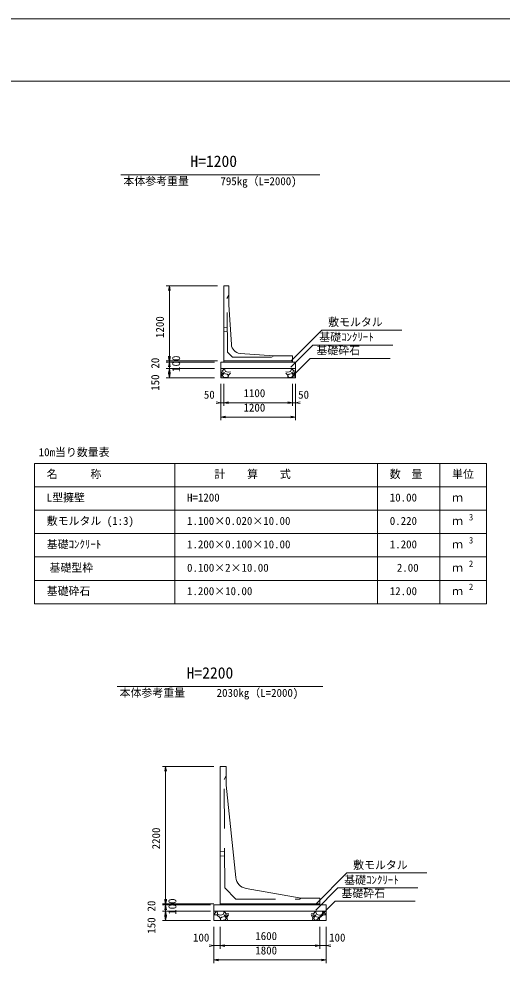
# Model space of a CAD drawing. Units: millimetres, scale not verified, with parts at other scales. Extents: x 0 to 84100, y 0 to 59400.
# Drawn here: x 49799 to 65298, y 29138 to 59400 of the extents above; entities that cross this region are included whole.
import ezdxf
from ezdxf.enums import TextEntityAlignment as Align

# ---------------------------------------------------------------- set-up
doc = ezdxf.new("R2010")
doc.units = ezdxf.units.MM
doc.header["$LTSCALE"] = 100
doc.linetypes.add('USER1', pattern=[19.05, 12.7, -6.35])
for name, color, linetype, lineweight in [('D-MTR-FRAM（材料表図枠）', 2, 'Continuous', 18), ('D-STR-DIM（寸法）', 7, 'Continuous', 18), ('D-STR-HTXT（旗揚げ）', 7, 'Continuous', 18), ('D-STR-STRn（構造物）', 7, 'Continuous', 18), ('D-STR（構造物外形線）', 1, 'Continuous', 18), ('D-TTL(外枠）', 2, 'Continuous', 18), ('DEFPOINTS_2', 8, 'Continuous', 18)]:
    doc.layers.add(name, color=color, linetype=linetype, lineweight=lineweight)
for name, color, linetype in [('D-MTR-TXT(文字列）', 7, 'Continuous'), ('D-MTR（材料表タイトル）', 7, 'Continuous'), ('D-STR-TXT（文字）', 7, 'Continuous'), ('D-TTL-TXT（文字）', 7, 'Continuous')]:
    doc.layers.add(name, color=color, linetype=linetype)
doc.styles.add('ＭＳ ゴシック', font='')
doc.styles.get('ＭＳ ゴシック').set_extended_font_data('MS Gothic')

msp = doc.modelspace()

# ---------------------------------------------------------------- linework, layer by layer
at = {"layer": 'D-MTR-FRAM（材料表図枠）'}
for p, q in [((50300, 45154.4), (64800, 45154.4)), ((50300, 40654.4), (50300, 45154.4)), ((54800, 40654.4), (54800, 45154.4)), ((61300, 40654.4), (61300, 45154.4)), ((63300, 41954.4), (63300, 45154.4)), ((63300, 40654.4), (63300, 45154.4)), ((64800, 40654.4), (64800, 45154.4)), ((50300, 44404.4), (64800, 44404.4)), ((50300, 43654.4), (64800, 43654.4)), ((50300, 42904.4), (64800, 42904.4)), ((50300, 42154.4), (64800, 42154.4)), ((50300, 41404.4), (64800, 41404.4)), ((50300, 40654.4), (64800, 40654.4))]:
    msp.add_line(p, q, dxfattribs=at)
at = {"layer": 'D-STR-DIM（寸法）'}
for p, q in [((56171.4, 50840), (54526.4, 50840)), ((54601.4, 50690), (54626.4, 50840)), ((54626.4, 50840), (54651.4, 50690)), ((54626.4, 50840), (54626.4, 50820)), ((54626.4, 50820), (54626.4, 48460)), ((56171.4, 48440), (54526.4, 48440)), ((56171.4, 48440), (54526.4, 48440)), ((54626.4, 48440), (54601.4, 48590)), ((54626.4, 48440), (54601.4, 48590)), ((54626.4, 48400), (54601.4, 48550)), ((54651.4, 48590), (54626.4, 48440)), ((54651.4, 48590), (54626.4, 48440)), ((54651.4, 48550), (54626.4, 48400)), ((54626.4, 48460), (54626.4, 48480)), ((54626.4, 48440), (54626.4, 48460)), ((54626.4, 48440), (54626.4, 48460)), ((54626.4, 48420), (54626.4, 48440)), ((54626.4, 48440), (54626.4, 48400)), ((54626.4, 48400), (54626.4, 48420)), ((56071.4, 48400), (54526.4, 48400)), ((56071.4, 48400), (54526.4, 48400)), ((56071.4, 48200), (54526.4, 48200)), ((56071.4, 48200), (54526.4, 48200)), ((54601.4, 48250), (54626.4, 48400)), ((54601.4, 48050), (54626.4, 48200)), ((54601.4, 48050), (54626.4, 48200)), ((54626.4, 48400), (54626.4, 48200)), ((54626.4, 48400), (54651.4, 48250)), ((54626.4, 48400), (54626.4, 48380)), ((54626.4, 48380), (54626.4, 48360)), ((54626.4, 48200), (54651.4, 48050)), ((54626.4, 48200), (54626.4, 48180)), ((54626.4, 48200), (54651.4, 48050)), ((54626.4, 48200), (54626.4, 48180)), ((54626.4, 48180), (54626.4, 47920)), ((54626.4, 48180), (54626.4, 48160)), ((56071.4, 47900), (54526.4, 47900)), ((54626.4, 47900), (54601.4, 48050)), ((54651.4, 48050), (54626.4, 47900)), ((54626.4, 47900), (54626.4, 47920)), ((56271.4, 47700), (56271.4, 46999.7)), ((56271.4, 47700), (56271.4, 46537.1)), ((56371.4, 47700), (56371.4, 46999.7)), ((56371.4, 47700), (56371.4, 46999.7)), ((58571.4, 47700), (58571.4, 46999.7)), ((58571.4, 47700), (58571.4, 46999.7)), ((58671.4, 47700), (58671.4, 46999.7)), ((58671.4, 47700), (58671.4, 46537.1)), ((56121.4, 47124.7), (56271.4, 47099.7)), ((56271.4, 47099.7), (56121.4, 47074.7)), ((56251.4, 47099.7), (56231.4, 47099.7)), ((56271.4, 47099.7), (56251.4, 47099.7)), ((56371.4, 47099.7), (56271.4, 47099.7)), ((56371.4, 47099.7), (56521.4, 47124.7)), ((56371.4, 47099.7), (56521.4, 47124.7)), ((56521.4, 47074.7), (56371.4, 47099.7)), ((56371.4, 47099.7), (56391.4, 47099.7)), ((56521.4, 47074.7), (56371.4, 47099.7)), ((56371.4, 47099.7), (56391.4, 47099.7)), ((56391.4, 47099.7), (56411.4, 47099.7)), ((56391.4, 47099.7), (58551.4, 47099.7)), ((58421.4, 47124.7), (58571.4, 47099.7)), ((58421.4, 47124.7), (58571.4, 47099.7)), ((58571.4, 47099.7), (58421.4, 47074.7)), ((58571.4, 47099.7), (58421.4, 47074.7)), ((58551.4, 47099.7), (58531.4, 47099.7)), ((58571.4, 47099.7), (58551.4, 47099.7)), ((58571.4, 47099.7), (58551.4, 47099.7)), ((58571.4, 47099.7), (58671.4, 47099.7)), ((58671.4, 47099.7), (58821.4, 47124.7)), ((58821.4, 47074.7), (58671.4, 47099.7)), ((58671.4, 47099.7), (58691.4, 47099.7)), ((58691.4, 47099.7), (58711.4, 47099.7)), ((56271.4, 46637.1), (56421.4, 46662.1)), ((56421.4, 46612.1), (56271.4, 46637.1)), ((56271.4, 46637.1), (56291.4, 46637.1)), ((58651.4, 46637.1), (56291.4, 46637.1)), ((58521.4, 46662.1), (58671.4, 46637.1)), ((58671.4, 46637.1), (58521.4, 46612.1)), ((58671.4, 46637.1), (58651.4, 46637.1)), ((56049.8, 35440.6), (54404.8, 35440.6)), ((54479.8, 35290.6), (54504.8, 35440.6)), ((54504.8, 35440.6), (54529.8, 35290.6)), ((54504.8, 35440.6), (54504.8, 35420.6)), ((54504.8, 35420.6), (54504.8, 31060.6)), ((54504.8, 31040.6), (54479.8, 31190.6)), ((54504.8, 31040.6), (54479.8, 31190.6)), ((54529.8, 31190.6), (54504.8, 31040.6)), ((54529.8, 31190.6), (54504.8, 31040.6)), ((56049.8, 31040.6), (54404.8, 31040.6)), ((56049.8, 31040.6), (54404.8, 31040.6)), ((55949.8, 31000.6), (54404.8, 31000.6)), ((55949.8, 31000.6), (54404.8, 31000.6)), ((54504.8, 31000.6), (54479.8, 31150.6)), ((54479.8, 30850.6), (54504.8, 31000.6)), ((54529.8, 31150.6), (54504.8, 31000.6)), ((54504.8, 31060.6), (54504.8, 31080.6)), ((54504.8, 31040.6), (54504.8, 31060.6)), ((54504.8, 31040.6), (54504.8, 31060.6)), ((54504.8, 31020.6), (54504.8, 31040.6)), ((54504.8, 31040.6), (54504.8, 31000.6)), ((54504.8, 31000.6), (54504.8, 31020.6)), ((54504.8, 31000.6), (54504.8, 30800.6)), ((54504.8, 31000.6), (54529.8, 30850.6)), ((54504.8, 31000.6), (54504.8, 30980.6)), ((54504.8, 30980.6), (54504.8, 30960.6)), ((55949.8, 30800.6), (54404.8, 30800.6)), ((55949.8, 30800.6), (54404.8, 30800.6)), ((54479.8, 30650.6), (54504.8, 30800.6)), ((54479.8, 30650.6), (54504.8, 30800.6)), ((54504.8, 30500.6), (54479.8, 30650.6)), ((54504.8, 30800.6), (54529.8, 30650.6)), ((54504.8, 30800.6), (54504.8, 30780.6)), ((54504.8, 30800.6), (54529.8, 30650.6)), ((54504.8, 30800.6), (54504.8, 30780.6)), ((54504.8, 30780.6), (54504.8, 30520.6)), ((54504.8, 30780.6), (54504.8, 30760.6)), ((54529.8, 30650.6), (54504.8, 30500.6)), ((55949.8, 30500.6), (54404.8, 30500.6)), ((54504.8, 30500.6), (54504.8, 30520.6)), ((56049.8, 30300.6), (56049.8, 29600.3)), ((56049.8, 30300.6), (56049.8, 29137.6)), ((56249.8, 30300.6), (56249.8, 29600.3)), ((56249.8, 30300.6), (56249.8, 29600.3)), ((59449.8, 30300.6), (59449.8, 29600.3)), ((59449.8, 30300.6), (59449.8, 29600.3)), ((59649.8, 30300.6), (59649.8, 29600.3)), ((59649.8, 30300.6), (59649.8, 29137.6)), ((55899.8, 29725.3), (56049.8, 29700.3)), ((56049.8, 29700.3), (55899.8, 29675.3)), ((56029.8, 29700.3), (56009.8, 29700.3)), ((56049.8, 29700.3), (56029.8, 29700.3)), ((56249.8, 29700.3), (56049.8, 29700.3)), ((56249.8, 29700.3), (56399.8, 29725.3)), ((56249.8, 29700.3), (56399.8, 29725.3)), ((56399.8, 29675.3), (56249.8, 29700.3)), ((56249.8, 29700.3), (56269.8, 29700.3)), ((56399.8, 29675.3), (56249.8, 29700.3)), ((56249.8, 29700.3), (56269.8, 29700.3)), ((56269.8, 29700.3), (56289.8, 29700.3)), ((56269.8, 29700.3), (59429.8, 29700.3)), ((59299.8, 29725.3), (59449.8, 29700.3)), ((59299.8, 29725.3), (59449.8, 29700.3)), ((59449.8, 29700.3), (59299.8, 29675.3)), ((59449.8, 29700.3), (59299.8, 29675.3)), ((59429.8, 29700.3), (59409.8, 29700.3)), ((59449.8, 29700.3), (59429.8, 29700.3)), ((59449.8, 29700.3), (59429.8, 29700.3)), ((59449.8, 29700.3), (59649.8, 29700.3)), ((59649.8, 29700.3), (59799.8, 29725.3)), ((59799.8, 29675.3), (59649.8, 29700.3)), ((59649.8, 29700.3), (59669.8, 29700.3)), ((59669.8, 29700.3), (59689.8, 29700.3)), ((56049.8, 29237.6), (56199.8, 29262.6)), ((56199.8, 29212.6), (56049.8, 29237.6)), ((56049.8, 29237.6), (56069.8, 29237.6)), ((59629.8, 29237.6), (56069.8, 29237.6)), ((59499.8, 29262.6), (59649.8, 29237.6)), ((59649.8, 29237.6), (59499.8, 29212.6)), ((59649.8, 29237.6), (59629.8, 29237.6))]:
    msp.add_line(p, q, dxfattribs=at)
at = {"layer": 'D-STR-HTXT（旗揚げ）'}
for p, q in [((53068.5, 54400), (59446.9, 54400)), ((58526, 48425.3), (59517.7, 49426.6)), ((62077.5, 49426.6), (59517.7, 49426.6)), ((58526, 48234.8), (59232, 48947.6)), ((61791.8, 48947.6), (59232, 48947.6)), ((58555.2, 47926.5), (59143.2, 48520.2)), ((61703, 48520.2), (59143.2, 48520.2)), ((52946.9, 38000.6), (59552.7, 38000.6)), ((59327.2, 31025.9), (60318.9, 32027.1)), ((62878.7, 32027.1), (60318.9, 32027.1)), ((59327.2, 30835.4), (60033.2, 31548.2)), ((62593, 31548.2), (60033.2, 31548.2)), ((59356.5, 30527.1), (59944.4, 31120.7)), ((62504.2, 31120.7), (59944.4, 31120.7))]:
    msp.add_line(p, q, dxfattribs=at)
at = {"layer": 'D-STR-STRn（構造物）'}
for p, q in [((56371.4, 48440), (56371.4, 48400)), ((58571.4, 48440), (58571.4, 48400)), ((56271.4, 48400), (58671.4, 48400)), ((56271.4, 47900), (56271.4, 48400)), ((56271.4, 48200), (58671.4, 48200)), ((56328.2, 48119.7), (56271.4, 48114.7)), ((56374, 48168.6), (56329, 48118.6)), ((56368.5, 48194.3), (56345.8, 48200)), ((56373.8, 48169.1), (56368.8, 48194.1)), ((56398.6, 48169.1), (56428.6, 48099.1)), ((56404, 48169.2), (56417.2, 48200)), ((58544.3, 48169.1), (58514.3, 48099.1)), ((58538.8, 48169.2), (58525.6, 48200)), ((58568.9, 48168.6), (58613.9, 48118.6)), ((58569.1, 48169.1), (58574.1, 48194.1)), ((58574.4, 48194.3), (58597.1, 48200)), ((58614.7, 48119.7), (58671.4, 48114.7)), ((58671.4, 47900), (58671.4, 48400)), ((56309.1, 47989.2), (56271.4, 48050.8)), ((56271.4, 47900), (58671.4, 47900)), ((56280.2, 47900), (56308.8, 47989.3)), ((56338.6, 48088.6), (56303.6, 48073.6)), ((56303.7, 48074.1), (56323.7, 48024.1)), ((56323.2, 48024.2), (56398.2, 48069.2)), ((56323.6, 47979.1), (56363.6, 47919.1)), ((56373.7, 48029.2), (56323.7, 47979.2)), ((56398.8, 48069.1), (56338.8, 48089.1)), ((56363.9, 47918.9), (56488.9, 47903.9)), ((56474.4, 48014.5), (56374.4, 48029.5)), ((56428.3, 48098.6), (56513.3, 48073.6)), ((56514.4, 47978.4), (56474.4, 48013.4)), ((56488.2, 47903.9), (56513.2, 47948.9)), ((56513.7, 47949.1), (56513.7, 47979.1)), ((56514.2, 48073.6), (56581.1, 48093.3)), ((56518.8, 47984), (56514.8, 47900)), ((56581.1, 48040.7), (56519.1, 47984.1)), ((58428.7, 48073.6), (58361.7, 48093.3)), ((58361.7, 48040.7), (58423.7, 47984.1)), ((58424.1, 47984), (58428.1, 47900)), ((58428.5, 47978.4), (58468.5, 48013.4)), ((58429.1, 47949.1), (58429.1, 47979.1)), ((58514.6, 48098.6), (58429.6, 48073.6)), ((58454.7, 47903.9), (58429.7, 47948.9)), ((58579, 47918.9), (58454, 47903.9)), ((58468.5, 48014.5), (58568.5, 48029.5)), ((58544, 48069.1), (58604, 48089.1)), ((58619.6, 48024.2), (58544.6, 48069.2)), ((58569.1, 48029.2), (58619.1, 47979.2)), ((58619.3, 47979.1), (58579.3, 47919.1)), ((58604.3, 48088.6), (58639.3, 48073.6)), ((58639.2, 48074.1), (58619.2, 48024.1)), ((58633.8, 47989.2), (58671.4, 48050.8)), ((58662.7, 47900), (58634.1, 47989.3)), ((56049.8, 30500.6), (56049.8, 31000.6)), ((56049.8, 31000.6), (59649.8, 31000.6)), ((56249.8, 31040.6), (56249.8, 31000.6)), ((59449.8, 31040.6), (59449.8, 31000.6)), ((59649.8, 30500.6), (59649.8, 31000.6)), ((56049.8, 30800.6), (59649.8, 30800.6)), ((56049.8, 30711.4), (56064.7, 30710.1)), ((56049.8, 30681.2), (56144.1, 30689.1)), ((56064.3, 30710.9), (56119.3, 30770.9)), ((56119.3, 30769.7), (56107.7, 30800.6)), ((56143.9, 30689.7), (56258.9, 30584.7)), ((56168.4, 30800.6), (56154.1, 30769.6)), ((56179.2, 30699.6), (56154.2, 30769.6)), ((56263.8, 30674.3), (56178.8, 30699.3)), ((56259.3, 30584.7), (56263.3, 30500.6)), ((56263.4, 30578.9), (56303.4, 30613.9)), ((56264.2, 30549.7), (56264.2, 30579.7)), ((56349.6, 30699.3), (56264.6, 30674.3)), ((56303.6, 30615), (56403.6, 30630)), ((56379.4, 30769.8), (56349.4, 30699.8)), ((56374.1, 30769.7), (56360.8, 30800.6)), ((56379.1, 30669.7), (56439.1, 30689.7)), ((56454.5, 30624.8), (56379.5, 30669.8)), ((56404, 30769.4), (56449, 30719.4)), ((56404.1, 30769.6), (56409.1, 30794.6)), ((56404.2, 30629.7), (56454.2, 30579.7)), ((56409.4, 30794.9), (56432.1, 30800.6)), ((56454.3, 30579.8), (56414.3, 30519.8)), ((56439.3, 30689.3), (56474.3, 30674.3)), ((56449.7, 30720.1), (56527.7, 30713.3)), ((56474.3, 30674.7), (56454.3, 30624.7)), ((56468.6, 30589.8), (56523.6, 30679.8)), ((56497.7, 30500.6), (56469.2, 30589.7)), ((56524.1, 30679.1), (56527.7, 30679.4)), ((59249.9, 30720.1), (59171.8, 30713.3)), ((59175.5, 30679.1), (59171.8, 30679.4)), ((59231, 30589.8), (59176, 30679.8)), ((59201.9, 30500.6), (59230.4, 30589.7)), ((59260.2, 30689.3), (59225.2, 30674.3)), ((59225.3, 30674.7), (59245.3, 30624.7)), ((59245, 30624.8), (59320, 30669.8)), ((59245.2, 30579.8), (59285.2, 30519.8)), ((59295.3, 30629.7), (59245.3, 30579.7)), ((59295.5, 30769.4), (59250.5, 30719.4)), ((59320.5, 30669.7), (59260.5, 30689.7)), ((59290.2, 30794.9), (59267.5, 30800.6)), ((59295.4, 30769.6), (59290.4, 30794.6)), ((59396, 30615), (59296, 30630)), ((59320.1, 30769.8), (59350.1, 30699.8)), ((59325.5, 30769.7), (59338.7, 30800.6)), ((59350, 30699.3), (59435, 30674.3)), ((59436.1, 30578.9), (59396.1, 30613.9)), ((59435.4, 30549.7), (59435.4, 30579.7)), ((59435.7, 30674.3), (59520.7, 30699.3)), ((59440.3, 30584.7), (59436.3, 30500.6)), ((59555.6, 30689.7), (59440.6, 30584.7)), ((59520.4, 30699.6), (59545.4, 30769.6)), ((59531.1, 30800.6), (59545.4, 30769.6)), ((59649.8, 30681.2), (59555.5, 30689.1)), ((59580.3, 30769.7), (59591.9, 30800.6)), ((59635.3, 30710.9), (59580.3, 30770.9)), ((59649.8, 30711.4), (59634.9, 30710.1)), ((56049.8, 30500.6), (59649.8, 30500.6)), ((56289.5, 30504.6), (56264.5, 30549.6)), ((56414, 30519.5), (56289, 30504.5)), ((59285.5, 30519.5), (59410.5, 30504.5)), ((59410.1, 30504.6), (59435.1, 30549.6))]:
    msp.add_line(p, q, dxfattribs=at)
at = {"layer": 'D-STR（構造物外形線）'}
for p, q in [((56371.4, 48440), (56371.4, 50840)), ((56371.4, 50840), (56531.4, 50840)), ((56531.4, 50840), (56531.4, 50240)), ((56531.4, 50240), (56614.5, 48960.3)), ((56371.4, 48440), (58571.4, 48440)), ((57971.4, 48600), (56891.6, 48680.6)), ((58571.4, 48600), (57971.4, 48600)), ((58571.4, 48440), (58571.4, 48600)), ((56249.8, 31040.6), (56249.8, 35440.6)), ((56249.8, 35440.6), (56449.8, 35440.6)), ((56449.8, 35440.6), (56449.8, 34840.6)), ((56449.8, 34840.6), (56758.4, 31881.1)), ((57087.4, 31528.6), (58849.8, 31220.6)), ((58849.8, 31220.6), (59449.8, 31220.6)), ((59449.8, 31220.6), (58849.8, 31220.6)), ((59449.8, 31040.6), (59449.8, 31220.6)), ((56249.8, 31040.6), (59449.8, 31040.6))]:
    msp.add_line(p, q, dxfattribs=at)
at = {"layer": 'D-STR（構造物外形線）', "linetype": 'USER1'}
for p, q in [((56531.4, 50540), (56471.4, 50436.1)), ((56491.4, 48720), (56471.4, 50436.1)), ((56371.4, 49510), (56482.3, 49500.2)), ((56371.4, 49370), (56483.7, 49380.7)), ((56651.4, 48560), (56491.4, 48720)), ((56651.4, 48560), (57902.1, 48560)), ((57902.1, 48560), (57971.4, 48600)), ((56449.8, 35140.6), (56379.8, 35019.3)), ((56399.8, 31550.6), (56379.8, 35019.3)), ((56249.8, 32710.2), (56393.2, 32700.2)), ((56249.8, 32570.2), (56393.8, 32580.2)), ((56399.8, 31549.4), (56759.8, 31189.4)), ((56758.6, 31190.6), (58797.8, 31190.6)), ((58797.8, 31190.6), (58849.8, 31220.6))]:
    msp.add_line(p, q, dxfattribs=at)
at = {"layer": 'D-STR（構造物外形線）'}
for centre, radius, start, end in [((56913.9, 48979.8), 300, 183.71529, 265.73211), ((57156.3, 31922.6), 400, 185.95411, 260.08725)]:
    msp.add_arc(centre, radius, start, end, dxfattribs=at)
at = {"layer": 'D-TTL(外枠）'}
msp.add_line((2300, 57400), (81800, 57400), dxfattribs=at)
at = {"layer": 'DEFPOINTS_2'}
msp.add_line((0, 59400), (84100, 59400), dxfattribs=at)

# ---------------------------------------------------------------- texts
at = {"layer": 'D-MTR-TXT(文字列）', "style": 'ＭＳ ゴシック'}
for s, height, p in [('本体参考重量', 256.6, (53151.6, 53993.3)), ('795kg（L=2000)', 256.6, (56263.6, 53993.3)), ('名\u3000\u3000\u3000称', 256.6, (50692.3, 44604.4)), ('計\u3000\u3000算\u3000\u3000式', 256.6, (56070, 44604.4)), ('数\u3000量', 256.6, (61692.3, 44604.4)), ('単位', 256.6, (63692.3, 44604.4)), ('L型擁壁', 256.6, (50692.3, 43854.4)), ('H=1200', 256.6, (55192.3, 43854.4)), ('10.00', 256.6, (61695, 43854.4)), ('ｍ', 256.6, (63692.3, 43854.4)), ('敷モルタル (1:3)', 256.6, (50692.3, 43104.4)), ('1.100×0.020×10.00', 256.6, (55192.3, 43104.4)), ('0.220', 256.6, (61695, 43104.4)), ('ｍ', 256.6, (63692.3, 43104.4)), ('3', 205.3, (64232.5, 43264.4)), ('基礎ｺﾝｸﾘｰﾄ', 256.6, (50692.3, 42354.4)), ('1.200×0.100×10.00', 256.6, (55192.3, 42354.4)), ('1.200', 256.6, (61695, 42354.4)), ('3', 205.3, (64232.5, 42524.4)), ('ｍ', 256.6, (63692.3, 42354.4)), ('基礎型枠', 256.6, (50782.3, 41604.4)), ('0.100×2×10.00', 256.6, (55192.3, 41604.4)), ('2.00', 256.6, (61922.4, 41604.4)), ('ｍ', 256.6, (63692.3, 41604.4)), ('2', 205.3, (64232.5, 41774.4)), ('基礎砕石', 256.6, (50692.3, 40854.4)), ('1.200×10.00', 256.6, (55192.3, 40854.4)), ('12.00', 256.6, (61695, 40854.4)), ('2', 205.3, (64232.5, 41034.4)), ('ｍ', 256.6, (63692.3, 40854.4)), ('本体参考重量', 256.6, (53030, 37593.9)), ('2030kg（L=2000)', 256.6, (56142, 37593.9))]:
    msp.add_text(s, height=height, dxfattribs=at).set_placement(p, align=Align.BOTTOM_LEFT)
at = {"layer": 'D-MTR（材料表タイトル）', "style": 'ＭＳ ゴシック'}
msp.add_text('10m当り数量表', height=256.6, dxfattribs=at).set_placement((50434.2, 45307), align=Align.BOTTOM_LEFT)
at = {"layer": 'D-STR-DIM（寸法）', "style": 'ＭＳ ゴシック'}
for s, p in [('1200', (54526.4, 49171.9)), ('20', (54376.4, 48190.8)), ('100', (55046.7, 48085.6)), ('150', (54376.4, 47480.5)), ('2200', (54404.8, 32784)), ('100', (54925, 30686.1)), ('20', (54254.8, 30791.4)), ('150', (54254.8, 30081.1))]:
    msp.add_text(s, height=256.6, rotation=90, dxfattribs=at).set_placement(p, align=Align.BOTTOM_LEFT)
for s, p in [('1100', (57003.3, 47199.7)), ('50', (55731.9, 47151)), ('50', (58756, 47151)), ('1200', (57003.3, 46737.1)), ('100', (55384.1, 29751.6)), ('1600', (57381.6, 29800.3)), ('100', (59749.3, 29751.6)), ('1800', (57381.6, 29337.6))]:
    msp.add_text(s, height=256.6, dxfattribs=at).set_placement(p, align=Align.BOTTOM_LEFT)
at = {"layer": 'D-STR-TXT（文字）', "style": 'ＭＳ ゴシック'}
for s, p in [('敷モルタル', (59717.7, 49476.6)), ('基礎ｺﾝｸﾘｰﾄ', (59432, 48997.6)), ('基礎砕石', (59343.2, 48570.2)), ('敷モルタル', (60518.9, 32077.1)), ('基礎ｺﾝｸﾘｰﾄ', (60233.2, 31598.2)), ('基礎砕石', (60144.4, 31170.7))]:
    msp.add_text(s, height=256.6, dxfattribs=at).set_placement(p, align=Align.BOTTOM_LEFT)
at = {"layer": 'D-TTL-TXT（文字）', "style": 'ＭＳ ゴシック'}
for s, p in [('H=1200', (55300.3, 54544.9)), ('H=2200', (55178.7, 38145.5))]:
    msp.add_text(s, height=366.6, dxfattribs=at).set_placement(p, align=Align.BOTTOM_LEFT)

doc.saveas('drawing.dxf')
